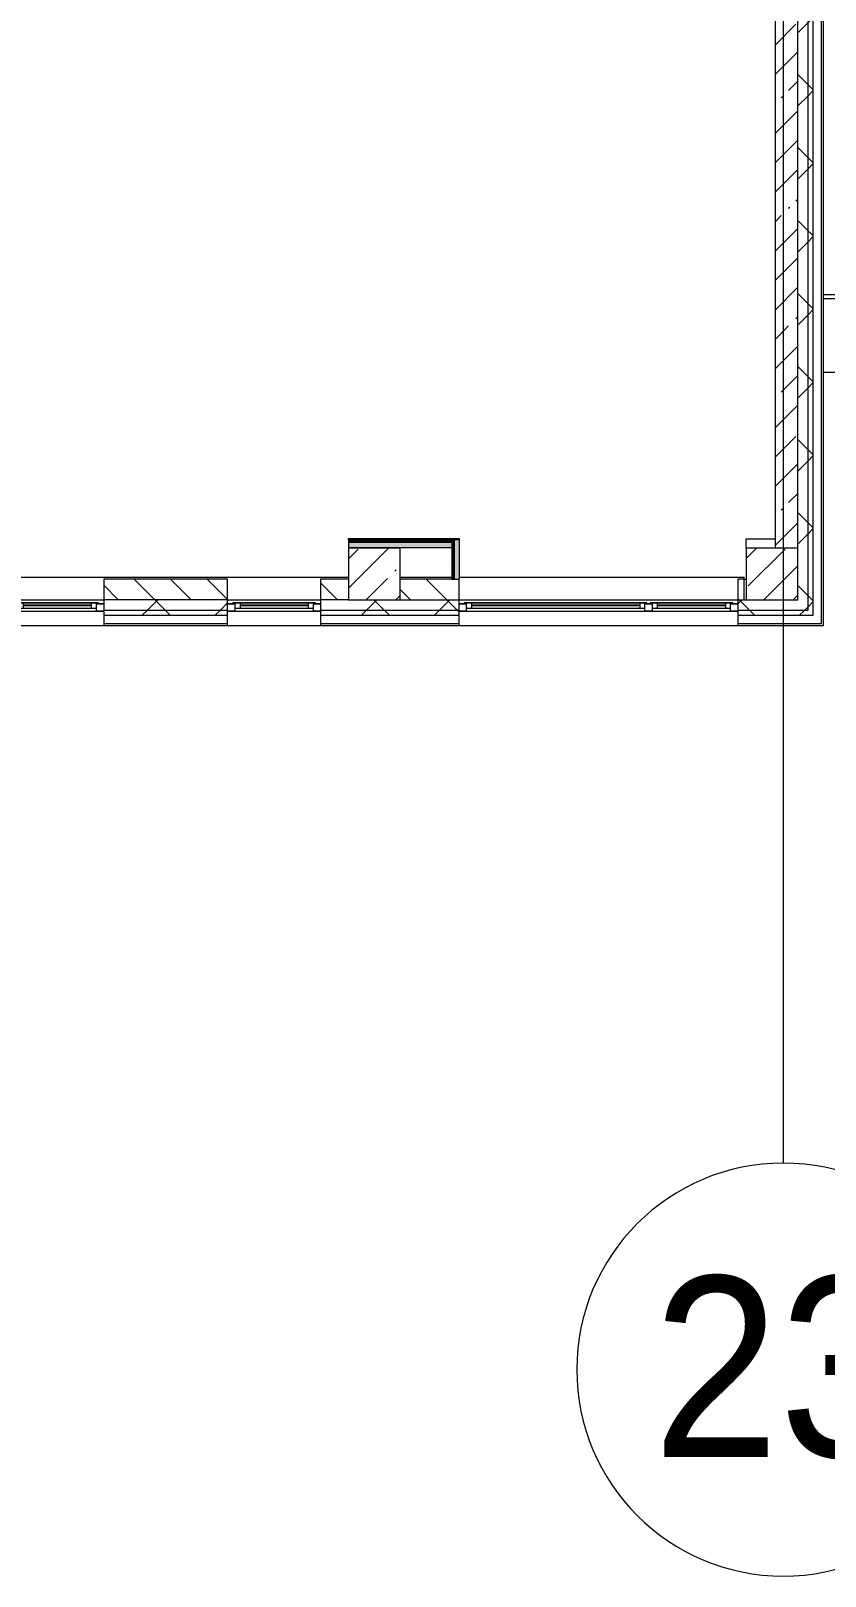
# Model space of a CAD drawing. Header units: millimetres. Extents: x -2766 to 205613, y -8553 to 29000.
# Drawn here: x 155879 to 163567, y -5906 to 9060 of the extents above; entities that cross this region are included whole.
import ezdxf

# ---------------------------------------------------------------- set-up
doc = ezdxf.new("R2010")
doc.units = ezdxf.units.MM
for name, color, linetype, lineweight, true_color in [('A-FLOR-2', 7, 'Continuous', 5, 0xaaaaaa), ('I-WALL-1', 7, 'Continuous', 9, 0xe7e7e7), ('I-WALL-2', 7, 'Continuous', 5, 0xe7e7e7)]:
    doc.layers.add(name, color=color, linetype=linetype, lineweight=lineweight, true_color=true_color)
for name, color, linetype, lineweight in [('A-GENM-1', 7, 'Continuous', 5), ('A-GLAZ-2', 7, 'Continuous', 5), ('A-WALL', 7, 'Continuous', 9), ('A-WALL-3', 7, 'Continuous', 5), ('I-WALL-3', 7, 'Continuous', 5), ('S-COLS-2', 7, 'Continuous', 5), ('Оси', 7, 'Continuous', 9), ('Оси-1', 7, 'Continuous', 20)]:
    doc.layers.add(name, color=color, linetype=linetype, lineweight=lineweight)
doc.styles.add('Arial_1', font='arial.ttf', dxfattribs={"width": 0.9, "height": 1750})
pattern_1 = [(45, (78603, 0), (-353.5534, 353.5534), []), (135, (78603, 0), (-353.5534, -353.5534), [])]
pattern_2 = [(135, (78602.98, 0), (-176.7767, -176.7767), [])]
pattern_3 = [(45, (78603, 0), (-530.33, 530.33), []), (135, (78603, 0), (-530.33, -530.33), [])]

# ---------------------------------------------------------------- blocks, each defined once
blk = doc.blocks.new('BSC_Колонна _Прямоугольная - 500х500-V182-2_2_1_птичка')
at = {"layer": 'S-COLS-2'}
h = blk.add_hatch(dxfattribs=at)
h.set_pattern_fill('FP_118', color=256, style=0, pattern_type=2)
h.set_pattern_definition([(45, (-80600, -3800), (-285.1231, 285.1231), []), (45, (-80314.88, -3800), (-285.1231, 285.1231), [504.031, -100.806, 16.764, -84.042])])
h.paths.add_polyline_path([(250, -250), (250, 250), (-250, 250), (-250, -250)])
for p, q in [((250, 250), (-250, 250)), ((-250, 250), (-250, -250)), ((250, -250), (250, 250)), ((-250, -250), (250, -250))]:
    blk.add_line(p, q, dxfattribs=at)
blk = doc.blocks.new('120_Окно_СКБ_2Ст - 120_Окно_СКБ_2Ст 2700х2500 _мал створка слева_-22808065-2_2_1_птичка')
at = {"layer": 'A-GLAZ-2'}
for p, q in [((-1350, -75), (-1350, -5)), ((-1350, -5), (-1280, -5)), ((1350, -5), (-1350, -5)), ((-1280, -75), (-1350, -75)), ((-1350, -75), (-1300, -75)), ((-1280, -75), (-1300, -75)), ((-1300, -75), (-1300, -85)), ((-1300, -85), (-500, -85)), ((-500, -85), (-1300, -85)), ((-1280, -5), (-1280, -75)), ((-520, -35), (-1280, -35)), ((-1280, -35), (-1280, -75)), ((-1230, -85), (-1230, -35)), ((-1230, -55), (-570, -55)), ((-570, -65), (-1230, -65)), ((-570, -85), (-570, -35)), ((-520, -75), (-520, -5)), ((-520, -5), (-450, -5)), ((-520, -75), (-520, -35)), ((-450, -75), (-520, -75)), ((-500, -75), (-520, -75)), ((-500, -75), (-470, -75)), ((-500, -85), (-500, -75)), ((-450, -75), (-470, -75)), ((-470, -75), (-470, -85)), ((-470, -85), (1300, -85)), ((1300, -85), (-470, -85)), ((-450, -5), (-450, -75)), ((1280, -35), (-450, -35)), ((-450, -35), (-450, -75)), ((-400, -85), (-400, -35)), ((-400, -55), (1230, -55)), ((1230, -65), (-400, -65)), ((1230, -85), (1230, -35)), ((1280, -75), (1280, -5)), ((1280, -5), (1350, -5)), ((1280, -75), (1280, -35)), ((1350, -75), (1280, -75)), ((1300, -75), (1280, -75)), ((1300, -75), (1350, -75)), ((1300, -85), (1300, -75)), ((1350, -5), (1350, -75))]:
    blk.add_line(p, q, dxfattribs=at)
blk = doc.blocks.new('120_Окно_СКБ_1Ст - 120_Окно_СКБ_1Ст 900х2500_h_-19906150-2_2_1_птичка')
at = {"layer": 'A-GLAZ-2'}
for p, q in [((-450, -75), (-450, -5)), ((-450, -5), (-380, -5)), ((450, -5), (-450, -5)), ((-380, -75), (-450, -75)), ((-450, -75), (-400, -75)), ((-380, -75), (-400, -75)), ((-400, -75), (-400, -85)), ((-400, -85), (400, -85)), ((400, -85), (-400, -85)), ((-380, -5), (-380, -75)), ((380, -35), (-380, -35)), ((-380, -35), (-380, -75)), ((-330, -85), (-330, -35)), ((-330, -55), (330, -55)), ((330, -65), (-330, -65)), ((330, -85), (330, -35)), ((380, -75), (380, -5)), ((380, -5), (450, -5)), ((380, -75), (380, -35)), ((450, -75), (380, -75)), ((400, -75), (380, -75)), ((400, -75), (450, -75)), ((400, -85), (400, -75)), ((450, -5), (450, -75))]:
    blk.add_line(p, q, dxfattribs=at)
blk = doc.blocks.new('парапет9 - парапет-22867712-2_2_1_птичка')
at = {"layer": 'A-GENM-1'}
for p, q in [((89202, 8002), (84950, 8002)), ((89202, 7964), (84950, 7964)), ((84950, 7255), (89202, 7255))]:
    blk.add_line(p, q, dxfattribs=at)
blk = doc.blocks.new('BSC_Колонна _Прямоугольная - 500х500-V253-2_2_1_птичка')
at = {"layer": 'S-COLS-2'}
h = blk.add_hatch(dxfattribs=at)
h.set_pattern_fill('FP_176', color=256, style=0, pattern_type=2)
h.set_pattern_definition([(45, (-84450, -3800), (-285.1231, 285.1231), []), (45, (-84164.88, -3800), (-285.1231, 285.1231), [504.031, -100.806, 16.764, -84.042])])
h.paths.add_polyline_path([(-250, -250), (250, -250), (250, 250), (-250, 250), (-250, -50)])
for p, q in [((250, 250), (-250, 250)), ((-250, 250), (-250, -250)), ((250, -250), (250, 250)), ((-250, -250), (250, -250))]:
    blk.add_line(p, q, dxfattribs=at)
blk = doc.blocks.new('Ось сетки - D8-29747960-2_2_1_птичка')
at = {"layer": 'Оси-1'}
for start, end in [(360, 180), (180, 360)]:
    blk.add_arc((0, 0), 4, start, end, dxfattribs=at)

msp = doc.modelspace()

# ---------------------------------------------------------------- hatches: boundary and pattern name
at = {"layer": 'A-WALL-3'}
h = msp.add_hatch(dxfattribs=at)
h.set_pattern_fill('FP_121', color=256, style=0, pattern_type=2)
h.set_pattern_definition(pattern_1)
h.paths.add_polyline_path([(163309.1, 3450), (163403, 3450), (163403, 10250), (163303, 10250), (163303, 3450)])
h = msp.add_hatch(dxfattribs=at)
h.set_pattern_fill('FP_121', color=256, style=0, pattern_type=2)
h.set_pattern_definition(pattern_1)
h.paths.add_polyline_path([(163403, 3400), (163453, 3400), (163453, 10250), (163403, 10250), (163403, 3441)])
h = msp.add_hatch(dxfattribs=at)
h.set_pattern_fill('FP_125', color=256, style=0, pattern_type=2)
h.set_pattern_definition(pattern_2)
h.paths.add_polyline_path([(158953, 3550), (158953, 3750), (158683, 3750), (158683, 3550), (158741.1, 3550)])
h.paths.add_polyline_path([(154593, 3550), (155683, 3550), (155683, 3750), (154583, 3750), (154583, 3550)])
h.paths.add_polyline_path([(157783, 3550), (157783, 3750), (156583, 3750), (156583, 3550), (156939.6, 3550)])
h = msp.add_hatch(dxfattribs=at)
h.set_pattern_fill('FP_125', color=256, style=0, pattern_type=2)
h.set_pattern_definition(pattern_2)
h.paths.add_polyline_path([(159641.9, 3550), (160023, 3550), (160023, 3750), (159453, 3750), (159453, 3550)])
h.paths.add_polyline_path([(162783, 3550), (162783, 3750), (162723, 3750), (162723, 3550)])
h = msp.add_hatch(dxfattribs=at)
h.set_pattern_fill('FP_121', color=256, style=0, pattern_type=2)
h.set_pattern_definition(pattern_1)
h.paths.add_polyline_path([(159641.9, 3450), (160023, 3450), (160023, 3550), (158683, 3550), (158683, 3450), (159453, 3450)])
h.paths.add_polyline_path([(163303, 3450), (163303, 3550), (162723, 3550), (162723, 3450), (163245, 3450)])
h.paths.add_polyline_path([(154483, 3450), (155683, 3450), (155683, 3550), (154303, 3550), (154303, 3450), (154461, 3450)])
h.paths.add_polyline_path([(157783, 3450), (157783, 3550), (156583, 3550), (156583, 3450), (156939.6, 3450)])
h = msp.add_hatch(dxfattribs=at)
h.set_pattern_fill('FP_121', color=256, style=0, pattern_type=2)
h.set_pattern_definition(pattern_1)
h.paths.add_polyline_path([(162723, 3400), (163403, 3400), (163403, 3450), (162723, 3450), (162723, 3440)])
h.paths.add_polyline_path([(154583, 3400), (155683, 3400), (155683, 3450), (154303, 3450), (154303, 3400), (154483, 3400)])
h.paths.add_polyline_path([(156583, 3400), (157783, 3400), (157783, 3450), (156583, 3450)])
h.paths.add_polyline_path([(159641.9, 3400), (160023, 3400), (160023, 3450), (158683, 3450), (158683, 3400), (158741.1, 3400)])
at = {"layer": 'I-WALL-1'}
msp.add_hatch(color=256, dxfattribs=at).paths.add_polyline_path([(160023, 3750), (160028, 3750), (160023, 4130), (159978, 4130), (159978, 3750)])
at = {"layer": 'I-WALL-2'}
msp.add_hatch(color=256, dxfattribs=at).paths.add_polyline_path([(158953, 4055), (159953, 4055), (159953, 4105), (158953, 4105)])
at = {"layer": 'I-WALL-3'}
h = msp.add_hatch(dxfattribs=at)
h.set_pattern_fill('FP_123', color=256, style=0, pattern_type=2)
h.set_pattern_definition([(45, (78603, 0), (-285.1231, 285.1231), []), (45, (78888.1, 0), (-285.1231, 285.1231), [504.031, -100.806, 16.764, -84.042])])
h.paths.add_polyline_path([(163113, 4050), (163303, 4050), (163303, 10900), (163083, 10900), (163083, 4050)])
h.paths.add_polyline_path([(163110.4, 11550), (163303, 11550), (163303, 15150), (163083, 15150), (163083, 11550)])
h = msp.add_hatch(dxfattribs=at)
h.set_pattern_fill('FP_180', color=256, style=0, pattern_type=2)
h.set_pattern_definition(pattern_3)
h.paths.add_polyline_path([(158953, 4117.5), (159978, 4117.5), (159978, 4130), (158953, 4130)])
h = msp.add_hatch(dxfattribs=at)
h.set_pattern_fill('FP_180', color=256, style=0, pattern_type=2)
h.set_pattern_definition(pattern_3)
h.paths.add_polyline_path([(159965.5, 4105), (159965.5, 4117.5), (158953, 4117.5), (158953, 4105), (159953, 4105)])
h = msp.add_hatch(dxfattribs=at)
h.set_pattern_fill('FP_180', color=256, style=0, pattern_type=2)
h.set_pattern_definition(pattern_3)
h.paths.add_polyline_path([(159953, 3750), (159965.5, 3750), (159963.4, 4105), (159953, 4105), (159953, 3770)])
h = msp.add_hatch(dxfattribs=at)
h.set_pattern_fill('FP_180', color=256, style=0, pattern_type=2)
h.set_pattern_definition(pattern_3)
h.paths.add_polyline_path([(159965.5, 3750), (159978, 3750), (159978, 4117.5), (159965.5, 4114.4), (159965.5, 3770)])

# ---------------------------------------------------------------- linework, layer by layer
at = {"layer": 'A-FLOR-2'}
for p, q in [((158953, 4130), (158953, 4145)), ((158953, 4145), (160023, 4145)), ((160023, 4145), (160023, 4130)), ((162803, 4050), (162803, 4140)), ((162803, 4140), (163083, 4140)), ((162783, 3750), (162803, 3750))]:
    msp.add_line(p, q, dxfattribs=at)
at = {"layer": 'A-WALL'}
for p, q in [((163403, 3450), (163403, 10250)), ((163453, 3400), (163453, 10250)), ((163533, 3320), (163533, 10250)), ((159965.5, 4117.5), (158953, 4117.5)), ((159953, 4105), (158953, 4105)), ((159953, 4105), (159953, 4055)), ((159965.5, 3750), (159965.5, 4117.5)), ((159978, 3750), (159978, 4130)), ((157783, 3550), (156583, 3550)), ((156583, 3450), (157783, 3450)), ((158953, 3550), (158683, 3550)), ((158683, 3450), (160023, 3450)), ((159453, 3550), (160023, 3550)), ((162723, 3550), (162783, 3550)), ((162723, 3450), (163403, 3450)), ((156583, 3400), (157783, 3400)), ((156583, 3320), (157783, 3320)), ((158683, 3400), (160023, 3400)), ((158683, 3320), (160023, 3320)), ((162723, 3400), (163453, 3400)), ((162723, 3320), (163533, 3320))]:
    msp.add_line(p, q, dxfattribs=at)
at = {"layer": 'A-WALL-3'}
for p, q in [((163553, 3300), (163553, 10400)), ((163303, 4050), (163303, 4050)), ((156583, 3750), (156583, 3300)), ((157783, 3750), (156583, 3750)), ((157783, 3300), (157783, 3750)), ((158683, 3750), (158683, 3300)), ((158953, 3750), (158683, 3750)), ((159953, 3750), (159453, 3750)), ((160023, 3300), (160023, 3750)), ((162723, 3750), (162723, 3300)), ((162783, 3750), (162723, 3750)), ((162783, 3550), (162783, 3750)), ((155683, 3550), (156583, 3550)), ((157783, 3550), (158683, 3550)), ((160023, 3550), (162803, 3550)), ((154461, 3300), (163553, 3300))]:
    msp.add_line(p, q, dxfattribs=at)
at = {"layer": 'I-WALL-3'}
for p, q in [((163083, 10900), (163083, 4050)), ((163303, 4050), (163303, 10900)), ((160028, 4130), (158953, 4130)), ((158953, 4130), (158953, 4055)), ((158953, 4055), (159953, 4055)), ((159953, 4055), (159953, 3750)), ((160028, 3750), (160028, 4130)), ((154856.6, 3770), (158953, 3770)), ((159453, 3770), (159953, 3770)), ((159953, 3750), (160028, 3750)), ((160028, 3770), (162783, 3770)), ((162783, 3750), (162783, 3770))]:
    msp.add_line(p, q, dxfattribs=at)
at = {"layer": 'Оси'}
msp.add_line((163163, -1906.3), (163163, 9979), dxfattribs=at)

# ---------------------------------------------------------------- block references
at = {"layer": 'A-GENM-1'}
msp.add_blockref('парапет9 - парапет-22867712-2_2_1_птичка', (78603, -1500), dxfattribs=at)
at = {"layer": 'A-GLAZ-2', "rotation": 180}
for name, p in [('120_Окно_СКБ_1Ст - 120_Окно_СКБ_1Ст 900х2500_h_-19906150-2_2_1_птичка', (156133, 3435)), ('120_Окно_СКБ_1Ст - 120_Окно_СКБ_1Ст 900х2500_h_-19906150-2_2_1_птичка', (158233, 3435)), ('120_Окно_СКБ_2Ст - 120_Окно_СКБ_2Ст 2700х2500 _мал створка слева_-22808065-2_2_1_птичка', (161373, 3435))]:
    msp.add_blockref(name, p, dxfattribs=at)
at = {"layer": 'S-COLS-2'}
for name, p in [('BSC_Колонна _Прямоугольная - 500х500-V182-2_2_1_птичка', (159203, 3800)), ('BSC_Колонна _Прямоугольная - 500х500-V253-2_2_1_птичка', (163053, 3800))]:
    msp.add_blockref(name, p, dxfattribs=at)
at = {"layer": 'Оси-1', "xscale": 499.9999999999995, "yscale": 499.9999999999995, "zscale": 499.9999999999995}
msp.add_blockref('Ось сетки - D8-29747960-2_2_1_птичка', (163163, -3906.3), dxfattribs=at)

# ---------------------------------------------------------------- texts
at = {"layer": 'Оси', "insert": (161899.9, -3003), "char_height": 1750, "width": 3030.379, "attachment_point": 1, "style": 'Arial_1'}
msp.add_mtext('23', dxfattribs=at)

doc.saveas('drawing.dxf')
